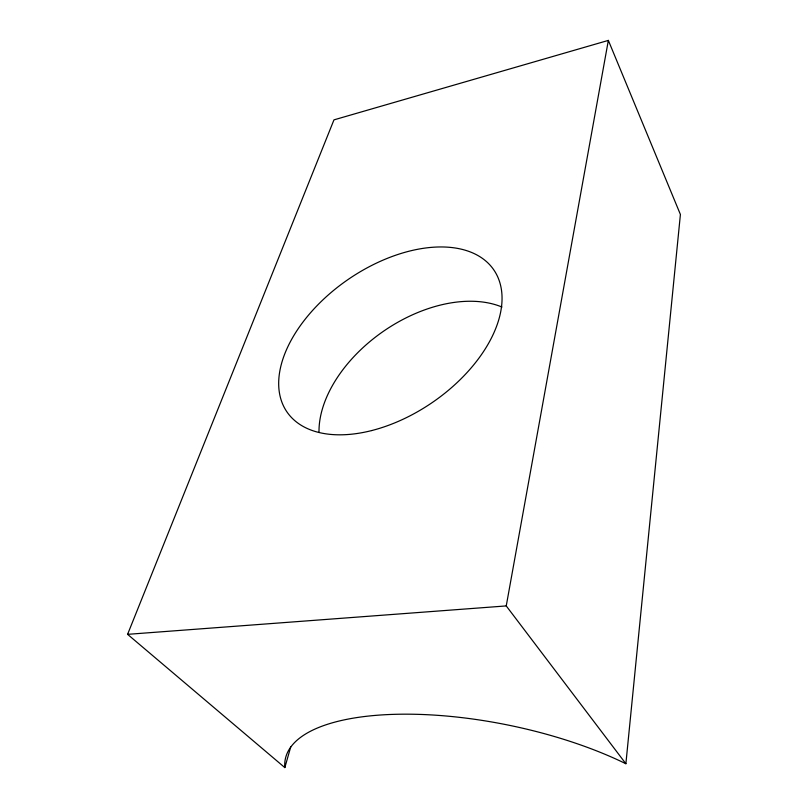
<?xml version="1.0" encoding="UTF-8"?>
<svg xmlns="http://www.w3.org/2000/svg" width="808" height="808" viewBox="0 0 808 808"><rect width="100%" height="100%" fill="white"/><g stroke="black" fill="none" stroke-linecap="round" stroke-linejoin="round"><path stroke-width="1.21" d="M625.877 763.732L680.407 214.474L608.353 40.4L333.967 119.867L127.593 634.341L284.83 767.6A212.302 78.103 11.6 0 1 401.243 714.201A212.302 78.103 11.6 0 1 625.877 763.732L506.242 605.919L608.353 40.4M284.83 767.6L290.718 746.986M127.593 634.341L506.242 605.919M319.009 432.179A120.089 76.265 -34.6 0 1 384.194 330.755A120.089 76.265 -34.6 0 1 501.97 307.04M371.68 430.563A125.462 74.538 -34.5 0 0 495.112 271.912A125.462 74.538 -34.5 0 0 304.343 320.271A125.462 74.538 -34.5 0 0 371.68 430.563"/></g></svg>
